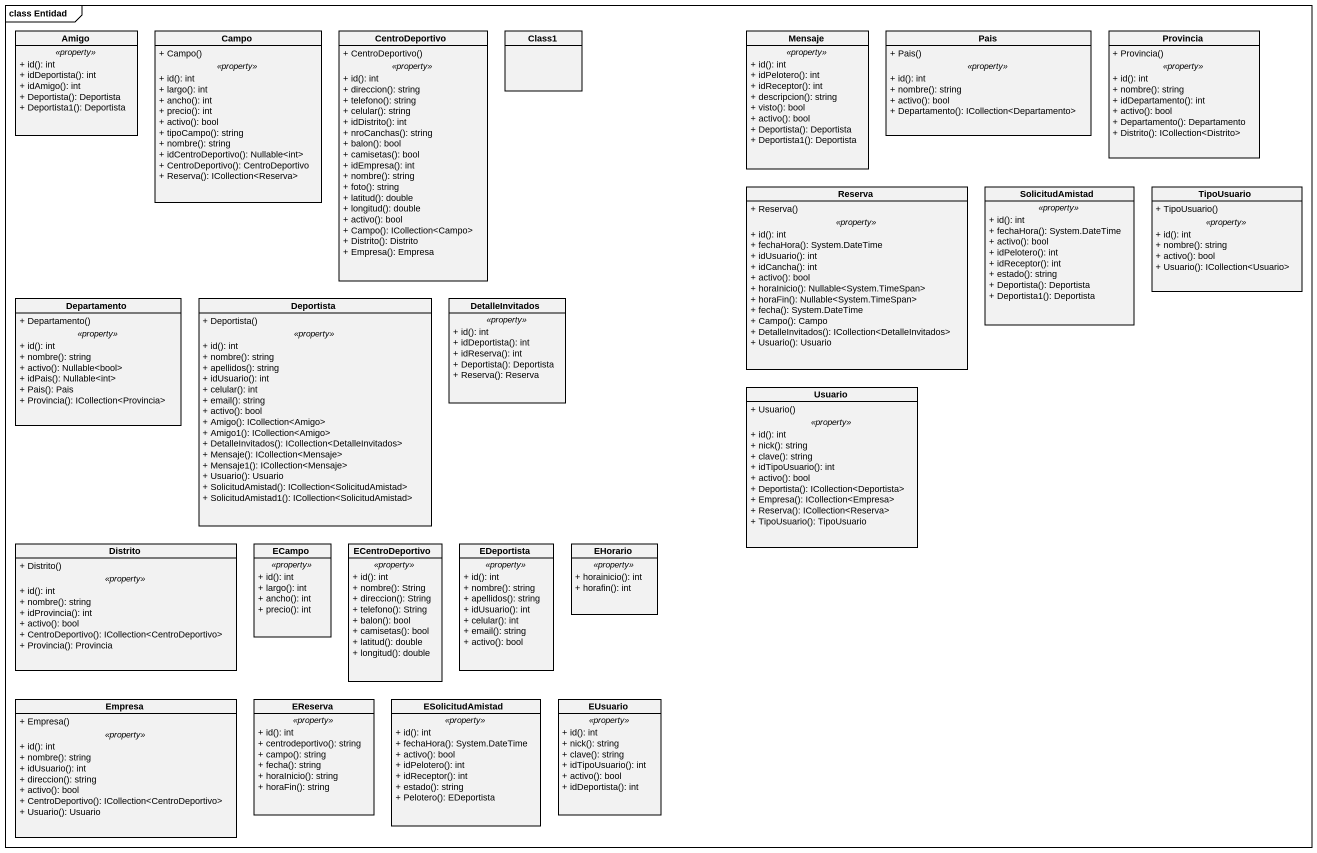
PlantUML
@startuml
mainframe class Entidad
hide circle
hide empty members
skinparam classAttributeIconSize 0
class Amigo {
  .. <<property>> ..
  + id(): int
  + idDeportista(): int
  + idAmigo(): int
  + Deportista(): Deportista
  + Deportista1(): Deportista
}
class Campo {
  + Campo()
  .. <<property>> ..
  + id(): int
  + largo(): int
  + ancho(): int
  + precio(): int
  + activo(): bool
  + tipoCampo(): string
  + nombre(): string
  + idCentroDeportivo(): Nullable<int>
  + CentroDeportivo(): CentroDeportivo
  + Reserva(): ICollection<Reserva>
}
class CentroDeportivo {
  + CentroDeportivo()
  .. <<property>> ..
  + id(): int
  + direccion(): string
  + telefono(): string
  + celular(): string
  + idDistrito(): int
  + nroCanchas(): string
  + balon(): bool
  + camisetas(): bool
  + idEmpresa(): int
  + nombre(): string
  + foto(): string
  + latitud(): double
  + longitud(): double
  + activo(): bool
  + Campo(): ICollection<Campo>
  + Distrito(): Distrito
  + Empresa(): Empresa
}
class Class1
class Mensaje {
  .. <<property>> ..
  + id(): int
  + idPelotero(): int
  + idReceptor(): int
  + descripcion(): string
  + visto(): bool
  + activo(): bool
  + Deportista(): Deportista
  + Deportista1(): Deportista
}
class Pais {
  + Pais()
  .. <<property>> ..
  + id(): int
  + nombre(): string
  + activo(): bool
  + Departamento(): ICollection<Departamento>
}
class Provincia {
  + Provincia()
  .. <<property>> ..
  + id(): int
  + nombre(): string
  + idDepartamento(): int
  + activo(): bool
  + Departamento(): Departamento
  + Distrito(): ICollection<Distrito>
}
class Reserva {
  + Reserva()
  .. <<property>> ..
  + id(): int
  + fechaHora(): System.DateTime
  + idUsuario(): int
  + idCancha(): int
  + activo(): bool
  + horaInicio(): Nullable<System.TimeSpan>
  + horaFin(): Nullable<System.TimeSpan>
  + fecha(): System.DateTime
  + Campo(): Campo
  + DetalleInvitados(): ICollection<DetalleInvitados>
  + Usuario(): Usuario
}
class SolicitudAmistad {
  .. <<property>> ..
  + id(): int
  + fechaHora(): System.DateTime
  + activo(): bool
  + idPelotero(): int
  + idReceptor(): int
  + estado(): string
  + Deportista(): Deportista
  + Deportista1(): Deportista
}
class TipoUsuario {
  + TipoUsuario()
  .. <<property>> ..
  + id(): int
  + nombre(): string
  + activo(): bool
  + Usuario(): ICollection<Usuario>
}
class Departamento {
  + Departamento()
  .. <<property>> ..
  + id(): int
  + nombre(): string
  + activo(): Nullable<bool>
  + idPais(): Nullable<int>
  + Pais(): Pais
  + Provincia(): ICollection<Provincia>
}
class Deportista {
  + Deportista()
  .. <<property>> ..
  + id(): int
  + nombre(): string
  + apellidos(): string
  + idUsuario(): int
  + celular(): int
  + email(): string
  + activo(): bool
  + Amigo(): ICollection<Amigo>
  + Amigo1(): ICollection<Amigo>
  + DetalleInvitados(): ICollection<DetalleInvitados>
  + Mensaje(): ICollection<Mensaje>
  + Mensaje1(): ICollection<Mensaje>
  + Usuario(): Usuario
  + SolicitudAmistad(): ICollection<SolicitudAmistad>
  + SolicitudAmistad1(): ICollection<SolicitudAmistad>
}
class DetalleInvitados {
  .. <<property>> ..
  + id(): int
  + idDeportista(): int
  + idReserva(): int
  + Deportista(): Deportista
  + Reserva(): Reserva
}
class Usuario {
  + Usuario()
  .. <<property>> ..
  + id(): int
  + nick(): string
  + clave(): string
  + idTipoUsuario(): int
  + activo(): bool
  + Deportista(): ICollection<Deportista>
  + Empresa(): ICollection<Empresa>
  + Reserva(): ICollection<Reserva>
  + TipoUsuario(): TipoUsuario
}
class Distrito {
  + Distrito()
  .. <<property>> ..
  + id(): int
  + nombre(): string
  + idProvincia(): int
  + activo(): bool
  + CentroDeportivo(): ICollection<CentroDeportivo>
  + Provincia(): Provincia
}
class ECampo {
  .. <<property>> ..
  + id(): int
  + largo(): int
  + ancho(): int
  + precio(): int
}
class ECentroDeportivo {
  .. <<property>> ..
  + id(): int
  + nombre(): String
  + direccion(): String
  + telefono(): String
  + balon(): bool
  + camisetas(): bool
  + latitud(): double
  + longitud(): double
}
class EDeportista {
  .. <<property>> ..
  + id(): int
  + nombre(): string
  + apellidos(): string
  + idUsuario(): int
  + celular(): int
  + email(): string
  + activo(): bool
}
class EHorario {
  .. <<property>> ..
  + horainicio(): int
  + horafin(): int
}
class Empresa {
  + Empresa()
  .. <<property>> ..
  + id(): int
  + nombre(): string
  + idUsuario(): int
  + direccion(): string
  + activo(): bool
  + CentroDeportivo(): ICollection<CentroDeportivo>
  + Usuario(): Usuario
}
class EReserva {
  .. <<property>> ..
  + id(): int
  + centrodeportivo(): string
  + campo(): string
  + fecha(): string
  + horaInicio(): string
  + horaFin(): string
}
class ESolicitudAmistad {
  .. <<property>> ..
  + id(): int
  + fechaHora(): System.DateTime
  + activo(): bool
  + idPelotero(): int
  + idReceptor(): int
  + estado(): string
  + Pelotero(): EDeportista
}
class EUsuario {
  .. <<property>> ..
  + id(): int
  + nick(): string
  + clave(): string
  + idTipoUsuario(): int
  + activo(): bool
  + idDeportista(): int
}
@enduml
